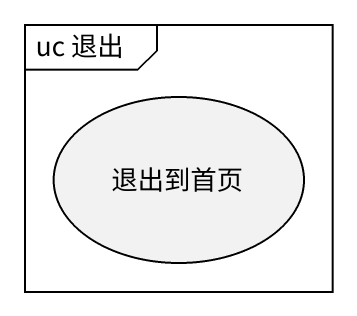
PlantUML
@startuml
mainframe uc 退出
usecase 退出到首页
@enduml
